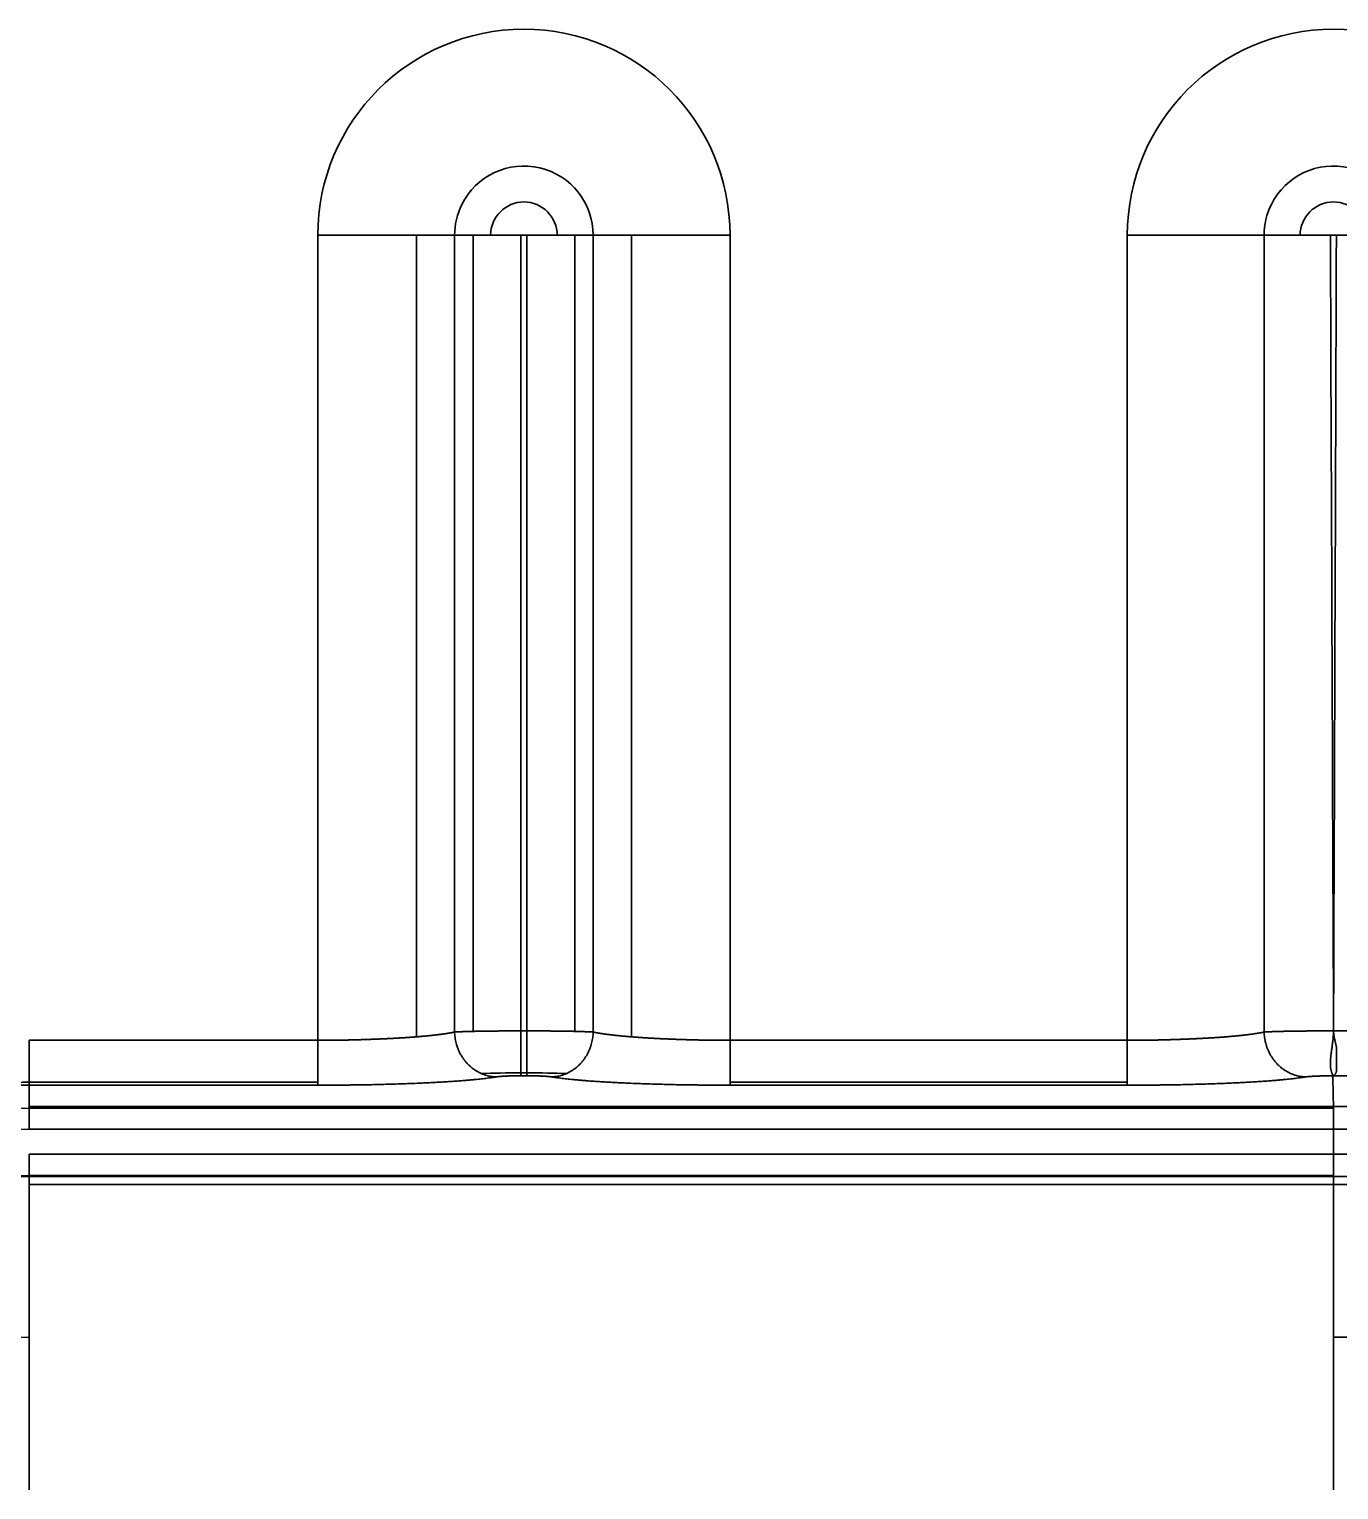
# Model space of a CAD drawing. Header units: millimetres. Extents: x -467 to 269, y 332 to 784.
# Drawn here: x -306.11 to -276.84, y 618.09 to 650.73 of the extents above; entities that cross this region are included whole.
import ezdxf

# ---------------------------------------------------------------- set-up
doc = ezdxf.new("R2010")
doc.units = ezdxf.units.MM
doc.layers.add('10', color=7, linetype='Continuous', true_color=0xffffff)

msp = doc.modelspace()

# ---------------------------------------------------------------- linework, layer by layer
at = {"layer": '10', "color": 7, "linetype": 'Continuous', "lineweight": 35}
for p, q in [((-299.658, 646.128), (-299.658, 628.138)), ((-299.658, 646.128), (-296.601, 646.128)), ((-297.455, 646.128), (-297.455, 628.216)), ((-296.601, 628.323), (-296.601, 646.128)), ((-295.797, 646.128), (-296.601, 646.128)), ((-296.187, 628.338), (-296.187, 646.128)), ((-295.119, 646.128), (-295.797, 646.128)), ((-295.119, 628.348), (-295.119, 646.128)), ((-295.119, 646.128), (-294.985, 646.128)), ((-294.985, 646.128), (-294.307, 646.128)), ((-294.985, 646.128), (-294.985, 628.348)), ((-294.307, 646.128), (-293.503, 646.128)), ((-293.917, 646.128), (-293.917, 628.338)), ((-290.446, 646.128), (-293.503, 646.128)), ((-293.503, 646.128), (-293.503, 628.323)), ((-292.649, 628.216), (-292.649, 646.128)), ((-290.446, 628.138), (-290.446, 646.128)), ((-281.568, 646.128), (-281.568, 628.138)), ((-281.568, 646.128), (-278.511, 646.128)), ((-278.511, 628.323), (-278.511, 646.128)), ((-277.707, 646.128), (-278.511, 646.128)), ((-277.029, 646.128), (-277.707, 646.128)), ((-277.029, 646.128), (-276.895, 646.128)), ((-276.895, 646.128), (-276.217, 646.128)), ((-294.985, 628.348), (-295.119, 628.348)), ((-295.119, 627.346), (-295.119, 628.348)), ((-294.985, 628.348), (-294.985, 627.346)), ((-306.107, 627.135), (-306.107, 628.138)), ((-299.658, 628.138), (-306.107, 628.138)), ((-281.568, 628.138), (-290.446, 628.138)), ((-294.985, 627.411), (-295.119, 627.411)), ((-299.658, 627.201), (-306.107, 627.201)), ((-306.107, 626.657), (-306.107, 627.135)), ((-295.119, 627.346), (-294.985, 627.346)), ((-281.568, 627.201), (-290.446, 627.201)), ((-290.446, 627.135), (-281.568, 627.135)), ((-276.962, 626.657), (-306.107, 626.657)), ((-306.107, 626.156), (-306.107, 626.657)), ((-276.962, 626.624), (-306.107, 626.624)), ((-274.739, 626.657), (-276.962, 626.657)), ((-276.962, 626.657), (-276.962, 626.156)), ((-306.107, 626.156), (-276.962, 626.156)), ((-276.962, 626.156), (-276.962, 625.594)), ((-276.962, 626.156), (-274.763, 626.156)), ((-276.962, 625.594), (-306.107, 625.594)), ((-306.107, 625.092), (-306.107, 625.594)), ((-274.763, 625.594), (-276.962, 625.594)), ((-276.962, 625.594), (-276.962, 625.092)), ((-306.107, 625.117), (-276.962, 625.117)), ((-306.107, 624.918), (-306.107, 625.092)), ((-306.107, 625.092), (-276.962, 625.092)), ((-276.962, 625.092), (-274.739, 625.092)), ((-276.962, 625.092), (-276.962, 624.918)), ((-306.107, 621.505), (-306.107, 624.918)), ((-276.962, 624.918), (-306.107, 624.918)), ((-274.565, 624.918), (-276.962, 624.918)), ((-276.962, 624.918), (-276.962, 621.505)), ((-306.107, 618.093), (-306.107, 621.505)), ((-276.962, 621.505), (-276.962, 618.093)), ((-276.962, 621.505), (-274.395, 621.505))]:
    msp.add_line(p, q, dxfattribs=at)
for centre, radius, start, end in [((-295.052, 646.128), 4.606, 360, 180), ((-276.962, 646.128), 4.606, 360, 180), ((-295.052, 646.128), 1.549, 0, 153.574), ((-276.962, 646.128), 1.549, 0, 153.574), ((-295.052, 646.128), 1.549, 153.574, 180), ((-295.052, 646.128), 0.745, 360, 180), ((-276.962, 646.128), 1.549, 153.574, 180), ((-276.962, 646.128), 0.745, 360, 180), ((-306.107, 599.395), 27.805, 90, 94.9126), ((-306.107, 599.395), 27.74, 90, 94.8475), ((-306.107, 599.395), 27.229, 90, 180), ((-306.107, 599.395), 26.76, 90, 180), ((-306.107, 599.395), 25.721, 90, 180), ((-306.107, 599.395), 25.696, 90, 180), ((-306.107, 599.395), 22.11, 90, 180)]:
    msp.add_arc(centre, radius, start, end, dxfattribs=at)
for centre, start_param, end_param in [((-295.119, 627.299), 4.712389, 5.291534), ((-294.985, 627.299), 4.133228, 4.712389)]:
    msp.add_ellipse(centre, major_axis=(-1.608, 0), ratio=0.069927, start_param=start_param, end_param=end_param, dxfattribs=at)
for points, degree in [([(-276.959, 628.348), (-276.983, 634.275), (-277.006, 640.201), (-277.029, 646.128)], 3), ([(-276.895, 646.128), (-276.916, 640.201), (-276.938, 634.275), (-276.959, 628.348)], 3), ([(-306.107, 627.135), (-303.957, 627.135), (-301.808, 627.135), (-299.658, 627.135)], 3), ([(-295.675, 627.32), (-295.924, 627.279), (-296.739, 627.21), (-297.791, 627.161), (-299.014, 627.135), (-299.658, 627.135)], 2), ([(-290.446, 627.135), (-291.089, 627.135), (-292.312, 627.161), (-293.364, 627.21), (-294.179, 627.279), (-294.429, 627.32)], 2), ([(-277.585, 627.32), (-277.834, 627.279), (-278.649, 627.21), (-279.701, 627.161), (-280.924, 627.135), (-281.568, 627.135)], 2), ([(-276.976, 627.345), (-276.971, 627.115), (-276.966, 626.886), (-276.962, 626.657)], 3)]:
    msp.add_open_spline(points, degree=degree, dxfattribs=at)
for points, degree, knots in [([(-295.119, 628.348), (-295.126, 628.348), (-295.139, 628.348), (-295.159, 628.348), (-295.179, 628.348), (-295.199, 628.348), (-295.219, 628.348), (-295.239, 628.348), (-295.259, 628.348), (-295.279, 628.348), (-295.299, 628.348), (-295.319, 628.348), (-295.339, 628.348), (-295.359, 628.348), (-295.379, 628.348), (-295.399, 628.348), (-295.419, 628.348), (-295.439, 628.348), (-295.459, 628.348), (-295.479, 628.347), (-295.498, 628.347), (-295.518, 628.347), (-295.538, 628.347), (-295.558, 628.347), (-295.577, 628.347), (-295.597, 628.347), (-295.616, 628.346), (-295.636, 628.346), (-295.655, 628.346), (-295.675, 628.346), (-295.694, 628.346), (-295.713, 628.346), (-295.732, 628.345), (-295.751, 628.345), (-295.77, 628.345), (-295.789, 628.345), (-295.808, 628.344), (-295.827, 628.344), (-295.846, 628.344), (-295.864, 628.344), (-295.882, 628.343), (-295.901, 628.343), (-295.919, 628.343), (-295.937, 628.343), (-295.955, 628.342), (-295.973, 628.342), (-295.991, 628.342), (-296.011, 628.341), (-296.035, 628.341), (-296.062, 628.341), (-296.088, 628.34), (-296.115, 628.339), (-296.141, 628.339), (-296.167, 628.338), (-296.193, 628.338), (-296.218, 628.337), (-296.243, 628.337), (-296.268, 628.336), (-296.293, 628.335), (-296.317, 628.335), (-296.341, 628.334), (-296.364, 628.333), (-296.387, 628.332), (-296.41, 628.332), (-296.431, 628.331), (-296.453, 628.33), (-296.474, 628.329), (-296.494, 628.328), (-296.514, 628.327), (-296.533, 628.326), (-296.551, 628.326), (-296.568, 628.325), (-296.585, 628.324), (-296.596, 628.323), (-296.601, 628.323)], 3, [0, 0, 0, 0, 0.010572, 0.021158, 0.031756, 0.042367, 0.052992, 0.063629, 0.07428, 0.084944, 0.09562, 0.10631, 0.117012, 0.127727, 0.138455, 0.149196, 0.15995, 0.170716, 0.181496, 0.192287, 0.203092, 0.21391, 0.22474, 0.235583, 0.246439, 0.257308, 0.268189, 0.279083, 0.28999, 0.30091, 0.311843, 0.322788, 0.333747, 0.344718, 0.355702, 0.366699, 0.377708, 0.388731, 0.399766, 0.410814, 0.421875, 0.432949, 0.444036, 0.455135, 0.466247, 0.477372, 0.48851, 0.499661, 0.516837, 0.534178, 0.551684, 0.569356, 0.587193, 0.605196, 0.623364, 0.641697, 0.660196, 0.67886, 0.69769, 0.716685, 0.735845, 0.755171, 0.774663, 0.794319, 0.814142, 0.834129, 0.854282, 0.874601, 0.895086, 0.915737, 0.936554, 0.957536, 0.978685, 1, 1, 1, 1]), ([(-293.503, 628.323), (-293.505, 628.323), (-293.511, 628.323), (-293.519, 628.324), (-293.527, 628.324), (-293.535, 628.325), (-293.544, 628.325), (-293.552, 628.326), (-293.561, 628.326), (-293.57, 628.326), (-293.579, 628.327), (-293.589, 628.327), (-293.598, 628.328), (-293.608, 628.328), (-293.618, 628.329), (-293.628, 628.329), (-293.638, 628.329), (-293.648, 628.33), (-293.658, 628.33), (-293.669, 628.331), (-293.679, 628.331), (-293.69, 628.331), (-293.701, 628.332), (-293.712, 628.332), (-293.723, 628.333), (-293.734, 628.333), (-293.746, 628.333), (-293.757, 628.334), (-293.769, 628.334), (-293.78, 628.334), (-293.792, 628.335), (-293.804, 628.335), (-293.816, 628.335), (-293.828, 628.336), (-293.84, 628.336), (-293.852, 628.336), (-293.865, 628.337), (-293.877, 628.337), (-293.889, 628.337), (-293.902, 628.338), (-293.914, 628.338), (-293.927, 628.338), (-293.94, 628.338), (-293.952, 628.339), (-293.965, 628.339), (-293.978, 628.339), (-293.991, 628.34), (-294.004, 628.34), (-294.017, 628.34), (-294.03, 628.34), (-294.043, 628.341), (-294.056, 628.341), (-294.069, 628.341), (-294.082, 628.341), (-294.103, 628.342), (-294.13, 628.342), (-294.166, 628.343), (-294.203, 628.343), (-294.239, 628.344), (-294.277, 628.344), (-294.314, 628.345), (-294.352, 628.345), (-294.39, 628.346), (-294.429, 628.346), (-294.468, 628.346), (-294.507, 628.347), (-294.546, 628.347), (-294.586, 628.347), (-294.625, 628.347), (-294.665, 628.348), (-294.705, 628.348), (-294.745, 628.348), (-294.785, 628.348), (-294.825, 628.348), (-294.865, 628.348), (-294.905, 628.348), (-294.945, 628.348), (-294.972, 628.348), (-294.985, 628.348)], 3, [0, 0, 0, 0, 0.010458, 0.020877, 0.031256, 0.041596, 0.051897, 0.062158, 0.07238, 0.082563, 0.092706, 0.102811, 0.112875, 0.122901, 0.132886, 0.142833, 0.15274, 0.162607, 0.172436, 0.182224, 0.191973, 0.201683, 0.211353, 0.220983, 0.230574, 0.240125, 0.249637, 0.25911, 0.268543, 0.277937, 0.287291, 0.296605, 0.30588, 0.315116, 0.324312, 0.333469, 0.342586, 0.351664, 0.360703, 0.369702, 0.378661, 0.387581, 0.396462, 0.405304, 0.414105, 0.422868, 0.431591, 0.440275, 0.448919, 0.457524, 0.466089, 0.474615, 0.483101, 0.491549, 0.499956, 0.522264, 0.544521, 0.566726, 0.588879, 0.61098, 0.63303, 0.655028, 0.676975, 0.69887, 0.720713, 0.742505, 0.764245, 0.785934, 0.807572, 0.829158, 0.850692, 0.872175, 0.893607, 0.914987, 0.936317, 0.957596, 0.978823, 1, 1, 1, 1]), ([(-276.959, 628.348), (-276.966, 628.348), (-276.979, 628.348), (-276.999, 628.348), (-277.019, 628.348), (-277.039, 628.348), (-277.059, 628.348), (-277.079, 628.348), (-277.099, 628.348), (-277.119, 628.348), (-277.139, 628.348), (-277.16, 628.348), (-277.18, 628.348), (-277.2, 628.348), (-277.221, 628.348), (-277.242, 628.348), (-277.262, 628.348), (-277.283, 628.348), (-277.303, 628.348), (-277.324, 628.348), (-277.345, 628.348), (-277.366, 628.348), (-277.386, 628.348), (-277.407, 628.347), (-277.428, 628.347), (-277.449, 628.347), (-277.47, 628.347), (-277.49, 628.347), (-277.511, 628.347), (-277.532, 628.347), (-277.553, 628.346), (-277.573, 628.346), (-277.594, 628.346), (-277.615, 628.346), (-277.635, 628.346), (-277.656, 628.345), (-277.677, 628.345), (-277.697, 628.345), (-277.717, 628.345), (-277.738, 628.344), (-277.758, 628.344), (-277.778, 628.344), (-277.798, 628.344), (-277.819, 628.343), (-277.838, 628.343), (-277.858, 628.343), (-277.878, 628.343), (-277.898, 628.342), (-277.917, 628.342), (-277.937, 628.342), (-277.956, 628.341), (-277.975, 628.341), (-277.994, 628.34), (-278.013, 628.34), (-278.032, 628.34), (-278.05, 628.339), (-278.069, 628.339), (-278.087, 628.338), (-278.105, 628.338), (-278.123, 628.338), (-278.14, 628.337), (-278.158, 628.337), (-278.175, 628.336), (-278.192, 628.336), (-278.209, 628.335), (-278.226, 628.335), (-278.242, 628.334), (-278.258, 628.334), (-278.274, 628.333), (-278.29, 628.333), (-278.305, 628.332), (-278.32, 628.332), (-278.335, 628.331), (-278.35, 628.331), (-278.364, 628.33), (-278.378, 628.329), (-278.392, 628.329), (-278.405, 628.328), (-278.418, 628.328), (-278.431, 628.327), (-278.444, 628.326), (-278.456, 628.326), (-278.467, 628.325), (-278.479, 628.325), (-278.49, 628.324), (-278.501, 628.323), (-278.508, 628.323), (-278.511, 628.323)], 3, [0, 0, 0, 0, 0.010068, 0.020177, 0.030326, 0.040516, 0.050746, 0.061017, 0.071328, 0.08168, 0.092073, 0.102506, 0.112979, 0.123494, 0.134048, 0.144644, 0.155279, 0.165955, 0.176672, 0.187428, 0.198225, 0.209063, 0.21994, 0.230858, 0.241816, 0.252815, 0.263854, 0.274933, 0.286053, 0.297212, 0.308413, 0.319653, 0.330934, 0.342255, 0.353617, 0.365019, 0.376461, 0.387944, 0.399466, 0.41103, 0.422633, 0.434277, 0.445962, 0.457686, 0.469451, 0.481256, 0.493102, 0.504987, 0.516914, 0.52888, 0.540887, 0.552934, 0.565021, 0.577149, 0.589317, 0.601525, 0.613773, 0.626062, 0.638391, 0.650761, 0.66317, 0.67562, 0.688111, 0.700642, 0.713213, 0.725824, 0.738476, 0.751168, 0.7639, 0.776673, 0.789486, 0.802339, 0.815233, 0.828167, 0.841142, 0.854157, 0.867212, 0.880308, 0.893445, 0.906622, 0.91984, 0.933098, 0.946397, 0.959737, 0.973117, 0.986538, 1, 1, 1, 1]), ([(-276.976, 627.345), (-276.976, 627.345), (-276.976, 627.346), (-276.976, 627.347), (-276.977, 627.349), (-276.977, 627.35), (-276.977, 627.353), (-276.978, 627.355), (-276.979, 627.358), (-276.979, 627.36), (-276.98, 627.364), (-276.981, 627.367), (-276.983, 627.371), (-276.984, 627.375), (-276.985, 627.379), (-276.987, 627.384), (-276.988, 627.389), (-276.99, 627.394), (-276.992, 627.4), (-276.994, 627.406), (-276.997, 627.412), (-276.999, 627.418), (-277.001, 627.425), (-277.004, 627.432), (-277.007, 627.441), (-277.01, 627.45), (-277.013, 627.46), (-277.016, 627.472), (-277.018, 627.484), (-277.02, 627.496), (-277.023, 627.51), (-277.024, 627.525), (-277.026, 627.541), (-277.027, 627.558), (-277.028, 627.576), (-277.029, 627.596), (-277.029, 627.616), (-277.029, 627.638), (-277.029, 627.658), (-277.028, 627.676), (-277.027, 627.693), (-277.026, 627.713), (-277.024, 627.736), (-277.021, 627.763), (-277.018, 627.792), (-277.014, 627.824), (-277.01, 627.86), (-277.005, 627.9), (-276.999, 627.943), (-276.993, 627.986), (-276.987, 628.029), (-276.982, 628.068), (-276.977, 628.106), (-276.973, 628.142), (-276.969, 628.176), (-276.966, 628.209), (-276.964, 628.241), (-276.962, 628.27), (-276.96, 628.298), (-276.959, 628.324), (-276.959, 628.34), (-276.959, 628.348)], 3, [0, 0, 0, 0, 0.01053, 0.021119, 0.031765, 0.042468, 0.053228, 0.064043, 0.074912, 0.085834, 0.09681, 0.107837, 0.118915, 0.130042, 0.141218, 0.152442, 0.163713, 0.175029, 0.186389, 0.197793, 0.209239, 0.220726, 0.232252, 0.243817, 0.257576, 0.271827, 0.286577, 0.301829, 0.317589, 0.333859, 0.350642, 0.36794, 0.385754, 0.404084, 0.42293, 0.44229, 0.46216, 0.482537, 0.503414, 0.516377, 0.531431, 0.548575, 0.567804, 0.589106, 0.612465, 0.637853, 0.665236, 0.694568, 0.72579, 0.75883, 0.787194, 0.814222, 0.839922, 0.864308, 0.887397, 0.909209, 0.929768, 0.949098, 0.967228, 0.984185, 1, 1, 1, 1]), ([(-276.959, 628.348), (-276.959, 628.345), (-276.959, 628.338), (-276.959, 628.328), (-276.958, 628.317), (-276.957, 628.306), (-276.956, 628.294), (-276.955, 628.282), (-276.954, 628.27), (-276.952, 628.258), (-276.95, 628.245), (-276.948, 628.232), (-276.945, 628.218), (-276.943, 628.205), (-276.94, 628.191), (-276.937, 628.176), (-276.932, 628.156), (-276.927, 628.132), (-276.92, 628.104), (-276.915, 628.079), (-276.91, 628.057), (-276.906, 628.038), (-276.902, 628.022), (-276.9, 628.009), (-276.898, 627.998), (-276.896, 627.99), (-276.895, 627.983), (-276.894, 627.973), (-276.893, 627.957), (-276.893, 627.937), (-276.893, 627.912), (-276.893, 627.882), (-276.893, 627.847), (-276.893, 627.808), (-276.894, 627.765), (-276.894, 627.719), (-276.895, 627.684), (-276.895, 627.66), (-276.895, 627.646), (-276.895, 627.63), (-276.894, 627.611), (-276.894, 627.589), (-276.893, 627.566), (-276.892, 627.543), (-276.891, 627.52), (-276.891, 627.5), (-276.892, 627.482), (-276.892, 627.468), (-276.894, 627.455), (-276.895, 627.443), (-276.898, 627.431), (-276.902, 627.419), (-276.907, 627.408), (-276.912, 627.397), (-276.918, 627.388), (-276.925, 627.379), (-276.932, 627.372), (-276.94, 627.365), (-276.947, 627.359), (-276.955, 627.354), (-276.962, 627.35), (-276.969, 627.347), (-276.974, 627.345), (-276.976, 627.345)], 3, [0, 0, 0, 0, 0.006631, 0.013471, 0.020527, 0.027801, 0.035299, 0.043025, 0.050982, 0.059174, 0.067604, 0.076277, 0.085194, 0.094358, 0.103773, 0.113441, 0.123364, 0.144067, 0.162978, 0.180053, 0.195254, 0.208551, 0.219917, 0.229332, 0.23678, 0.24225, 0.245735, 0.252699, 0.263343, 0.277707, 0.29583, 0.317753, 0.343515, 0.373146, 0.406665, 0.444065, 0.485313, 0.49513, 0.507654, 0.52288, 0.540799, 0.561395, 0.584644, 0.610511, 0.636596, 0.66043, 0.682031, 0.701423, 0.718634, 0.733697, 0.753834, 0.774046, 0.794338, 0.814709, 0.835157, 0.855673, 0.876247, 0.896866, 0.917512, 0.938169, 0.958817, 0.979434, 1, 1, 1, 1]), ([(-275.413, 628.323), (-275.416, 628.323), (-275.421, 628.323), (-275.429, 628.324), (-275.438, 628.324), (-275.447, 628.325), (-275.456, 628.325), (-275.465, 628.326), (-275.474, 628.326), (-275.484, 628.327), (-275.494, 628.327), (-275.504, 628.328), (-275.514, 628.328), (-275.525, 628.329), (-275.535, 628.329), (-275.546, 628.33), (-275.557, 628.33), (-275.568, 628.331), (-275.58, 628.331), (-275.591, 628.331), (-275.603, 628.332), (-275.615, 628.332), (-275.627, 628.333), (-275.639, 628.333), (-275.651, 628.333), (-275.664, 628.334), (-275.677, 628.334), (-275.69, 628.335), (-275.702, 628.335), (-275.716, 628.335), (-275.729, 628.336), (-275.742, 628.336), (-275.756, 628.337), (-275.769, 628.337), (-275.783, 628.337), (-275.797, 628.338), (-275.811, 628.338), (-275.825, 628.338), (-275.84, 628.339), (-275.854, 628.339), (-275.868, 628.339), (-275.883, 628.34), (-275.898, 628.34), (-275.913, 628.34), (-275.927, 628.34), (-275.942, 628.341), (-275.958, 628.341), (-275.973, 628.341), (-275.988, 628.342), (-276.003, 628.342), (-276.019, 628.342), (-276.034, 628.342), (-276.05, 628.343), (-276.065, 628.343), (-276.081, 628.343), (-276.097, 628.343), (-276.113, 628.344), (-276.129, 628.344), (-276.144, 628.344), (-276.16, 628.344), (-276.177, 628.344), (-276.193, 628.345), (-276.209, 628.345), (-276.225, 628.345), (-276.241, 628.345), (-276.257, 628.345), (-276.274, 628.346), (-276.29, 628.346), (-276.306, 628.346), (-276.323, 628.346), (-276.339, 628.346), (-276.356, 628.346), (-276.372, 628.346), (-276.389, 628.347), (-276.405, 628.347), (-276.422, 628.347), (-276.438, 628.347), (-276.455, 628.347), (-276.471, 628.347), (-276.488, 628.347), (-276.504, 628.347), (-276.521, 628.347), (-276.537, 628.348), (-276.554, 628.348), (-276.57, 628.348), (-276.587, 628.348), (-276.603, 628.348), (-276.62, 628.348), (-276.636, 628.348), (-276.653, 628.348), (-276.669, 628.348), (-276.685, 628.348), (-276.702, 628.348), (-276.718, 628.348), (-276.734, 628.348), (-276.751, 628.348), (-276.767, 628.348), (-276.783, 628.348), (-276.799, 628.348), (-276.816, 628.348), (-276.832, 628.348), (-276.848, 628.348), (-276.864, 628.348), (-276.88, 628.348), (-276.896, 628.348), (-276.912, 628.348), (-276.928, 628.348), (-276.943, 628.348), (-276.954, 628.348), (-276.959, 628.348)], 3, [0, 0, 0, 0, 0.010608, 0.021191, 0.031751, 0.042287, 0.052799, 0.063288, 0.073753, 0.084195, 0.094612, 0.105006, 0.115376, 0.125722, 0.136045, 0.146344, 0.156618, 0.166869, 0.177096, 0.187299, 0.197478, 0.207634, 0.217765, 0.227872, 0.237956, 0.248016, 0.258051, 0.268063, 0.278051, 0.288016, 0.297956, 0.307872, 0.317765, 0.327634, 0.337479, 0.3473, 0.357097, 0.366871, 0.37662, 0.386346, 0.396048, 0.405727, 0.415381, 0.425012, 0.434619, 0.444202, 0.453761, 0.463296, 0.472808, 0.482296, 0.49176, 0.5012, 0.510617, 0.520009, 0.529378, 0.538723, 0.548044, 0.557342, 0.566615, 0.575865, 0.585091, 0.594294, 0.603472, 0.612627, 0.621758, 0.630865, 0.639948, 0.649008, 0.658043, 0.667055, 0.676044, 0.685008, 0.693949, 0.702866, 0.711759, 0.720628, 0.729474, 0.738295, 0.747093, 0.755868, 0.764618, 0.773345, 0.782048, 0.790727, 0.799382, 0.808014, 0.816622, 0.825206, 0.833767, 0.842303, 0.850816, 0.859306, 0.867771, 0.876213, 0.884631, 0.893026, 0.901396, 0.909744, 0.918067, 0.926367, 0.934643, 0.942896, 0.951124, 0.95933, 0.967511, 0.975669, 0.983803, 0.991913, 1, 1, 1, 1]), ([(-299.658, 628.138), (-299.649, 628.138), (-299.63, 628.138), (-299.601, 628.138), (-299.573, 628.138), (-299.544, 628.138), (-299.516, 628.138), (-299.487, 628.138), (-299.458, 628.138), (-299.429, 628.139), (-299.401, 628.139), (-299.372, 628.139), (-299.343, 628.139), (-299.314, 628.14), (-299.285, 628.14), (-299.255, 628.14), (-299.226, 628.141), (-299.197, 628.141), (-299.168, 628.141), (-299.139, 628.142), (-299.109, 628.142), (-299.08, 628.143), (-299.051, 628.143), (-299.021, 628.144), (-298.992, 628.145), (-298.962, 628.145), (-298.933, 628.146), (-298.904, 628.146), (-298.874, 628.147), (-298.845, 628.148), (-298.815, 628.149), (-298.786, 628.149), (-298.756, 628.15), (-298.727, 628.151), (-298.697, 628.152), (-298.668, 628.153), (-298.639, 628.154), (-298.609, 628.155), (-298.58, 628.156), (-298.551, 628.157), (-298.521, 628.158), (-298.492, 628.159), (-298.463, 628.16), (-298.434, 628.161), (-298.404, 628.162), (-298.375, 628.163), (-298.346, 628.164), (-298.317, 628.165), (-298.288, 628.167), (-298.259, 628.168), (-298.23, 628.169), (-298.202, 628.17), (-298.173, 628.172), (-298.144, 628.173), (-298.116, 628.174), (-298.087, 628.176), (-298.059, 628.177), (-298.031, 628.179), (-298.002, 628.18), (-297.974, 628.182), (-297.946, 628.183), (-297.918, 628.185), (-297.891, 628.186), (-297.863, 628.188), (-297.835, 628.19), (-297.808, 628.191), (-297.781, 628.193), (-297.753, 628.195), (-297.726, 628.196), (-297.699, 628.198), (-297.673, 628.2), (-297.646, 628.202), (-297.619, 628.204), (-297.593, 628.205), (-297.567, 628.207), (-297.541, 628.209), (-297.515, 628.211), (-297.489, 628.213), (-297.464, 628.215), (-297.438, 628.217), (-297.413, 628.219), (-297.388, 628.221), (-297.363, 628.223), (-297.339, 628.226), (-297.314, 628.228), (-297.29, 628.23), (-297.266, 628.232), (-297.242, 628.234), (-297.218, 628.237), (-297.195, 628.239), (-297.172, 628.241), (-297.149, 628.243), (-297.126, 628.246), (-297.104, 628.248), (-297.082, 628.251), (-297.06, 628.253), (-297.038, 628.256), (-297.016, 628.258), (-296.995, 628.261), (-296.974, 628.263), (-296.953, 628.266), (-296.933, 628.268), (-296.913, 628.271), (-296.893, 628.274), (-296.873, 628.276), (-296.854, 628.279), (-296.835, 628.282), (-296.816, 628.284), (-296.798, 628.287), (-296.779, 628.29), (-296.762, 628.293), (-296.744, 628.296), (-296.727, 628.299), (-296.71, 628.302), (-296.693, 628.305), (-296.677, 628.307), (-296.661, 628.31), (-296.646, 628.313), (-296.631, 628.317), (-296.616, 628.32), (-296.606, 628.322), (-296.601, 628.323)], 3, [0, 0, 0, 0, 0.007284, 0.014586, 0.021907, 0.029247, 0.036606, 0.043983, 0.05138, 0.058795, 0.066229, 0.073682, 0.081153, 0.088644, 0.096153, 0.103681, 0.111228, 0.118794, 0.126379, 0.133983, 0.141606, 0.149247, 0.156907, 0.164587, 0.172285, 0.180002, 0.187738, 0.195493, 0.203267, 0.211059, 0.218871, 0.226702, 0.234551, 0.24242, 0.250307, 0.258214, 0.266139, 0.274083, 0.282047, 0.290029, 0.29803, 0.306051, 0.31409, 0.322148, 0.330225, 0.338322, 0.346437, 0.354571, 0.362725, 0.370897, 0.379088, 0.387299, 0.395528, 0.403777, 0.412044, 0.420331, 0.428636, 0.436961, 0.445305, 0.453668, 0.46205, 0.470451, 0.478871, 0.48731, 0.495768, 0.504245, 0.512742, 0.521257, 0.529792, 0.538345, 0.546918, 0.55551, 0.564121, 0.572751, 0.581401, 0.590069, 0.598757, 0.607463, 0.616189, 0.624934, 0.633698, 0.642481, 0.651284, 0.660105, 0.668946, 0.677806, 0.686685, 0.695583, 0.704501, 0.713437, 0.722393, 0.731368, 0.740362, 0.749375, 0.758408, 0.767459, 0.77653, 0.78562, 0.79473, 0.803858, 0.813006, 0.822173, 0.831359, 0.840565, 0.849789, 0.859033, 0.868296, 0.877578, 0.88688, 0.896201, 0.905541, 0.9149, 0.924279, 0.933676, 0.943093, 0.95253, 0.961985, 0.97146, 0.980954, 0.990467, 1, 1, 1, 1]), ([(-293.503, 628.323), (-293.499, 628.322), (-293.491, 628.32), (-293.479, 628.318), (-293.467, 628.315), (-293.454, 628.313), (-293.442, 628.31), (-293.429, 628.308), (-293.415, 628.305), (-293.402, 628.303), (-293.388, 628.301), (-293.375, 628.298), (-293.361, 628.296), (-293.346, 628.294), (-293.332, 628.291), (-293.317, 628.289), (-293.302, 628.287), (-293.287, 628.284), (-293.272, 628.282), (-293.256, 628.28), (-293.241, 628.278), (-293.225, 628.275), (-293.209, 628.273), (-293.193, 628.271), (-293.176, 628.269), (-293.16, 628.267), (-293.143, 628.265), (-293.126, 628.263), (-293.109, 628.261), (-293.092, 628.259), (-293.074, 628.256), (-293.056, 628.254), (-293.039, 628.252), (-293.021, 628.25), (-293.003, 628.249), (-292.984, 628.247), (-292.966, 628.245), (-292.947, 628.243), (-292.929, 628.241), (-292.91, 628.239), (-292.891, 628.237), (-292.871, 628.235), (-292.852, 628.233), (-292.833, 628.232), (-292.813, 628.23), (-292.793, 628.228), (-292.773, 628.226), (-292.753, 628.224), (-292.733, 628.223), (-292.713, 628.221), (-292.693, 628.219), (-292.672, 628.218), (-292.651, 628.216), (-292.631, 628.214), (-292.61, 628.213), (-292.589, 628.211), (-292.568, 628.21), (-292.547, 628.208), (-292.525, 628.206), (-292.504, 628.205), (-292.482, 628.203), (-292.461, 628.202), (-292.439, 628.2), (-292.417, 628.199), (-292.395, 628.197), (-292.373, 628.196), (-292.351, 628.195), (-292.329, 628.193), (-292.307, 628.192), (-292.284, 628.19), (-292.262, 628.189), (-292.24, 628.188), (-292.217, 628.186), (-292.194, 628.185), (-292.172, 628.184), (-292.149, 628.183), (-292.126, 628.181), (-292.103, 628.18), (-292.08, 628.179), (-292.057, 628.178), (-292.034, 628.177), (-292.011, 628.175), (-291.988, 628.174), (-291.964, 628.173), (-291.941, 628.172), (-291.918, 628.171), (-291.894, 628.17), (-291.871, 628.169), (-291.847, 628.168), (-291.824, 628.167), (-291.8, 628.166), (-291.777, 628.165), (-291.753, 628.164), (-291.729, 628.163), (-291.705, 628.162), (-291.682, 628.161), (-291.658, 628.16), (-291.634, 628.159), (-291.61, 628.158), (-291.586, 628.158), (-291.563, 628.157), (-291.539, 628.156), (-291.515, 628.155), (-291.491, 628.154), (-291.467, 628.154), (-291.443, 628.153), (-291.419, 628.152), (-291.395, 628.152), (-291.371, 628.151), (-291.347, 628.15), (-291.323, 628.15), (-291.299, 628.149), (-291.275, 628.148), (-291.251, 628.148), (-291.227, 628.147), (-291.203, 628.147), (-291.179, 628.146), (-291.155, 628.145), (-291.131, 628.145), (-291.107, 628.144), (-291.083, 628.144), (-291.059, 628.144), (-291.035, 628.143), (-291.011, 628.143), (-290.987, 628.142), (-290.963, 628.142), (-290.94, 628.141), (-290.916, 628.141), (-290.892, 628.141), (-290.868, 628.14), (-290.844, 628.14), (-290.821, 628.14), (-290.797, 628.14), (-290.773, 628.139), (-290.75, 628.139), (-290.726, 628.139), (-290.703, 628.139), (-290.679, 628.139), (-290.656, 628.138), (-290.632, 628.138), (-290.609, 628.138), (-290.585, 628.138), (-290.562, 628.138), (-290.539, 628.138), (-290.515, 628.138), (-290.492, 628.138), (-290.469, 628.138), (-290.454, 628.138), (-290.446, 628.138)], 3, [0, 0, 0, 0, 0.007771, 0.01553, 0.023275, 0.031008, 0.038728, 0.046436, 0.05413, 0.061812, 0.069481, 0.077137, 0.08478, 0.09241, 0.100028, 0.107633, 0.115225, 0.122805, 0.130371, 0.137925, 0.145466, 0.152994, 0.16051, 0.168012, 0.175502, 0.18298, 0.190444, 0.197896, 0.205334, 0.212761, 0.220174, 0.227574, 0.234962, 0.242337, 0.2497, 0.257049, 0.264386, 0.27171, 0.279021, 0.28632, 0.293606, 0.300879, 0.308139, 0.315387, 0.322622, 0.329844, 0.337053, 0.34425, 0.351434, 0.358605, 0.365764, 0.372909, 0.380042, 0.387163, 0.39427, 0.401365, 0.408447, 0.415517, 0.422574, 0.429618, 0.436649, 0.443668, 0.450674, 0.457667, 0.464648, 0.471615, 0.478571, 0.485513, 0.492443, 0.49936, 0.506264, 0.513156, 0.520035, 0.526901, 0.533755, 0.540596, 0.547425, 0.55424, 0.561043, 0.567834, 0.574611, 0.581376, 0.588129, 0.594868, 0.601595, 0.60831, 0.615012, 0.621701, 0.628377, 0.635041, 0.641692, 0.648331, 0.654957, 0.66157, 0.668171, 0.674759, 0.681334, 0.687897, 0.694447, 0.700984, 0.707509, 0.714022, 0.720521, 0.727008, 0.733483, 0.739945, 0.746394, 0.752831, 0.759255, 0.765666, 0.772065, 0.778452, 0.784825, 0.791186, 0.797535, 0.803871, 0.810194, 0.816505, 0.822804, 0.829089, 0.835362, 0.841623, 0.847871, 0.854107, 0.86033, 0.86654, 0.872738, 0.878923, 0.885096, 0.891256, 0.897404, 0.903539, 0.909662, 0.915772, 0.921869, 0.927954, 0.934027, 0.940087, 0.946134, 0.95217, 0.958192, 0.964202, 0.9702, 0.976185, 0.982157, 0.988117, 0.994065, 1, 1, 1, 1]), ([(-281.568, 628.138), (-281.559, 628.138), (-281.54, 628.138), (-281.511, 628.138), (-281.483, 628.138), (-281.454, 628.138), (-281.426, 628.138), (-281.397, 628.138), (-281.368, 628.138), (-281.339, 628.139), (-281.311, 628.139), (-281.282, 628.139), (-281.253, 628.139), (-281.224, 628.14), (-281.195, 628.14), (-281.165, 628.14), (-281.136, 628.141), (-281.107, 628.141), (-281.078, 628.141), (-281.049, 628.142), (-281.019, 628.142), (-280.99, 628.143), (-280.961, 628.143), (-280.931, 628.144), (-280.902, 628.145), (-280.872, 628.145), (-280.843, 628.146), (-280.814, 628.146), (-280.784, 628.147), (-280.755, 628.148), (-280.725, 628.149), (-280.696, 628.149), (-280.666, 628.15), (-280.637, 628.151), (-280.607, 628.152), (-280.578, 628.153), (-280.549, 628.154), (-280.519, 628.155), (-280.49, 628.156), (-280.461, 628.157), (-280.431, 628.158), (-280.402, 628.159), (-280.373, 628.16), (-280.344, 628.161), (-280.314, 628.162), (-280.285, 628.163), (-280.256, 628.164), (-280.227, 628.165), (-280.198, 628.167), (-280.169, 628.168), (-280.14, 628.169), (-280.112, 628.17), (-280.083, 628.172), (-280.054, 628.173), (-280.026, 628.174), (-279.997, 628.176), (-279.969, 628.177), (-279.941, 628.179), (-279.912, 628.18), (-279.884, 628.182), (-279.856, 628.183), (-279.828, 628.185), (-279.801, 628.186), (-279.773, 628.188), (-279.745, 628.19), (-279.718, 628.191), (-279.691, 628.193), (-279.663, 628.195), (-279.636, 628.196), (-279.609, 628.198), (-279.583, 628.2), (-279.556, 628.202), (-279.529, 628.204), (-279.503, 628.205), (-279.477, 628.207), (-279.451, 628.209), (-279.425, 628.211), (-279.399, 628.213), (-279.374, 628.215), (-279.348, 628.217), (-279.323, 628.219), (-279.298, 628.221), (-279.273, 628.223), (-279.249, 628.226), (-279.224, 628.228), (-279.2, 628.23), (-279.176, 628.232), (-279.152, 628.234), (-279.128, 628.237), (-279.105, 628.239), (-279.082, 628.241), (-279.059, 628.243), (-279.036, 628.246), (-279.014, 628.248), (-278.992, 628.251), (-278.97, 628.253), (-278.948, 628.256), (-278.926, 628.258), (-278.905, 628.261), (-278.884, 628.263), (-278.863, 628.266), (-278.843, 628.268), (-278.823, 628.271), (-278.803, 628.274), (-278.783, 628.276), (-278.764, 628.279), (-278.745, 628.282), (-278.726, 628.284), (-278.708, 628.287), (-278.689, 628.29), (-278.672, 628.293), (-278.654, 628.296), (-278.637, 628.299), (-278.62, 628.302), (-278.603, 628.305), (-278.587, 628.307), (-278.571, 628.31), (-278.556, 628.313), (-278.541, 628.317), (-278.526, 628.32), (-278.516, 628.322), (-278.511, 628.323)], 3, [0, 0, 0, 0, 0.007284, 0.014586, 0.021907, 0.029247, 0.036606, 0.043983, 0.05138, 0.058795, 0.066229, 0.073682, 0.081153, 0.088644, 0.096153, 0.103681, 0.111228, 0.118794, 0.126379, 0.133983, 0.141606, 0.149247, 0.156907, 0.164587, 0.172285, 0.180002, 0.187738, 0.195493, 0.203267, 0.211059, 0.218871, 0.226702, 0.234551, 0.24242, 0.250307, 0.258214, 0.266139, 0.274083, 0.282047, 0.290029, 0.29803, 0.306051, 0.31409, 0.322148, 0.330225, 0.338322, 0.346437, 0.354571, 0.362725, 0.370897, 0.379088, 0.387299, 0.395528, 0.403777, 0.412044, 0.420331, 0.428636, 0.436961, 0.445305, 0.453668, 0.46205, 0.470451, 0.478871, 0.48731, 0.495768, 0.504245, 0.512742, 0.521257, 0.529792, 0.538345, 0.546918, 0.55551, 0.564121, 0.572751, 0.581401, 0.590069, 0.598757, 0.607463, 0.616189, 0.624934, 0.633698, 0.642481, 0.651284, 0.660105, 0.668946, 0.677806, 0.686685, 0.695583, 0.704501, 0.713437, 0.722393, 0.731368, 0.740362, 0.749375, 0.758408, 0.767459, 0.77653, 0.78562, 0.79473, 0.803858, 0.813006, 0.822173, 0.831359, 0.840565, 0.849789, 0.859033, 0.868296, 0.877578, 0.88688, 0.896201, 0.905541, 0.9149, 0.924279, 0.933676, 0.943093, 0.95253, 0.961985, 0.97146, 0.980954, 0.990467, 1, 1, 1, 1]), ([(-295.119, 627.346), (-295.205, 627.346), (-295.293, 627.344), (-295.375, 627.342), (-295.451, 627.339), (-295.524, 627.335), (-295.641, 627.326), (-295.675, 627.32)], 2, [0, 0, 0, 0.25, 0.25, 0.5, 0.5, 0.75, 1, 1, 1]), ([(-294.429, 627.32), (-294.463, 627.326), (-294.521, 627.331), (-294.577, 627.335), (-294.653, 627.339), (-294.726, 627.342), (-294.897, 627.346), (-294.985, 627.346)], 2, [0, 0, 0, 0.25, 0.25, 0.5, 0.5, 0.75, 1, 1, 1]), ([(-276.976, 627.345), (-277.161, 627.345), (-277.335, 627.338), (-277.519, 627.331), (-277.585, 627.32)], 2, [0, 0, 0, 0.5, 0.5, 1, 1, 1]), ([(-276.338, 627.32), (-276.34, 627.321), (-276.343, 627.321), (-276.347, 627.322), (-276.352, 627.322), (-276.356, 627.323), (-276.361, 627.324), (-276.367, 627.324), (-276.372, 627.325), (-276.377, 627.326), (-276.383, 627.326), (-276.389, 627.327), (-276.395, 627.327), (-276.402, 627.328), (-276.408, 627.329), (-276.415, 627.329), (-276.422, 627.33), (-276.429, 627.33), (-276.436, 627.331), (-276.443, 627.331), (-276.451, 627.332), (-276.459, 627.332), (-276.467, 627.333), (-276.475, 627.333), (-276.484, 627.334), (-276.492, 627.334), (-276.501, 627.335), (-276.51, 627.335), (-276.519, 627.336), (-276.528, 627.336), (-276.538, 627.337), (-276.548, 627.337), (-276.558, 627.338), (-276.568, 627.338), (-276.578, 627.338), (-276.589, 627.339), (-276.624, 627.34), (-276.686, 627.342), (-276.776, 627.344), (-276.869, 627.345), (-276.933, 627.345), (-276.969, 627.345), (-276.974, 627.345), (-276.976, 627.345)], 3, [0, 0, 0, 0, 0.013737, 0.027437, 0.041105, 0.054749, 0.068373, 0.081983, 0.095586, 0.109188, 0.122794, 0.136411, 0.150044, 0.163699, 0.177383, 0.191101, 0.204859, 0.218662, 0.232518, 0.24643, 0.260406, 0.27445, 0.288567, 0.302764, 0.317046, 0.331417, 0.345883, 0.360449, 0.375119, 0.389899, 0.404793, 0.419806, 0.434942, 0.450205, 0.465601, 0.481132, 0.496804, 0.621508, 0.742325, 0.861568, 0.981641, 0.990837, 1, 1, 1, 1])]:
    msp.add_open_spline(points, degree=degree, knots=knots, dxfattribs=at)
for points, weights in [([(-299.658, 628.138), (-299.658, 627.583), (-299.658, 627.174), (-299.658, 627.135)], [1.16513074984, 0.951635459902, 0.945159027158, 1.14570145161]), ([(-295.675, 627.32), (-296.206, 627.336), (-296.587, 627.748), (-296.601, 628.323)], [1.16512447523, 0.944953248502, 0.944958508381, 1.16514025487]), ([(-294.429, 627.32), (-293.898, 627.336), (-293.517, 627.748), (-293.503, 628.323)], [1.16507207979, 0.944969485955, 0.944975973594, 1.16509154271]), ([(-290.446, 627.135), (-290.446, 627.174), (-290.446, 627.583), (-290.446, 628.138)], [1.14566906792, 0.945158845022, 0.951647009259, 1.16513356063]), ([(-281.568, 628.138), (-281.568, 627.583), (-281.568, 627.174), (-281.568, 627.135)], [1.16513074981, 0.951644559773, 0.945159579635, 1.1456758094]), ([(-277.585, 627.32), (-278.116, 627.336), (-278.497, 627.748), (-278.511, 628.323)], [1.16512447523, 0.944953248502, 0.944958508383, 1.16514025487])]:
    msp.add_rational_spline(points, weights, degree=3, dxfattribs=at)

doc.saveas('drawing.dxf')
